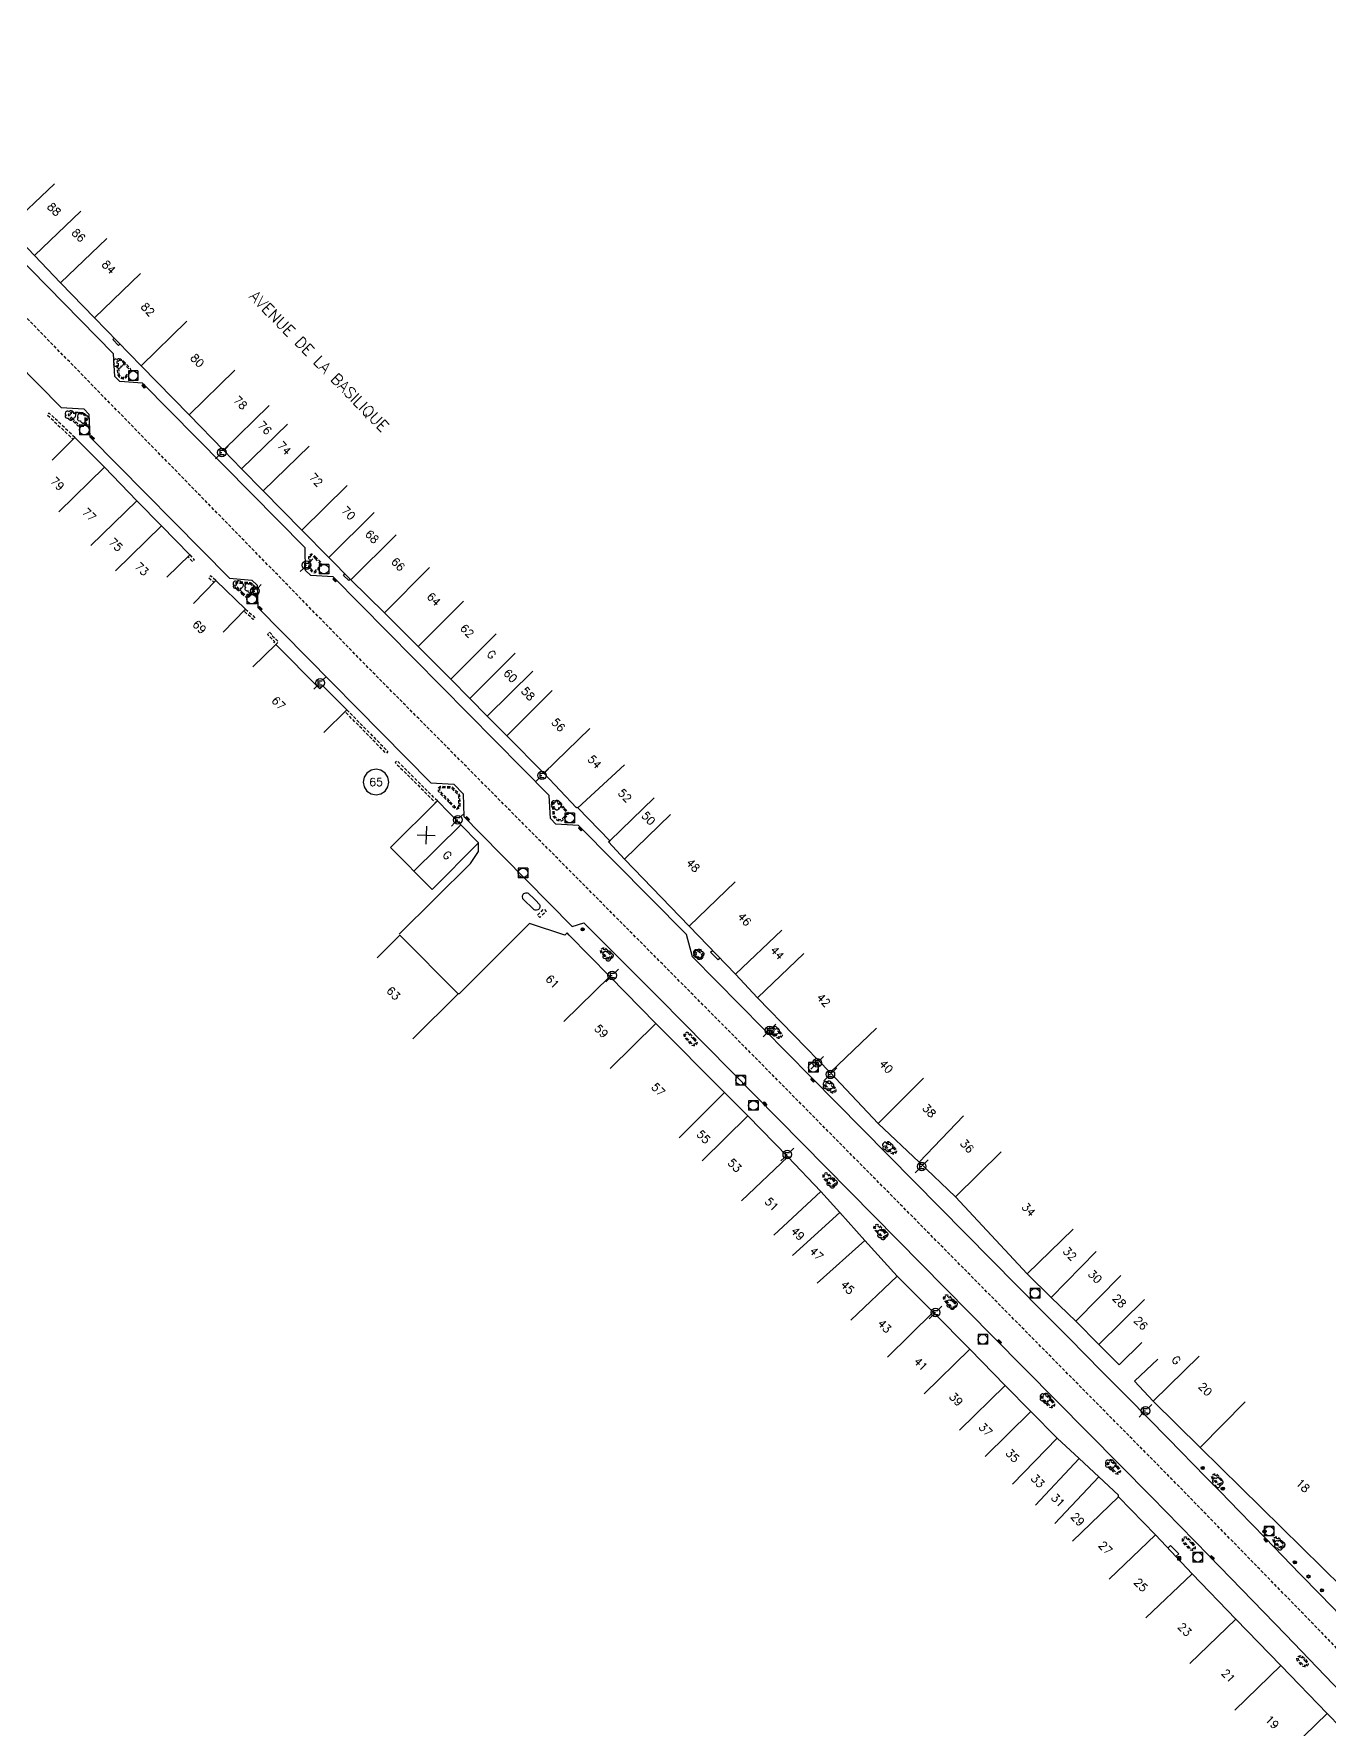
# Model space of a CAD drawing. Header units: millimetres. Extents: x 94999 to 96000, y 132000 to 133001.
# Drawn here: x 95692.7 to 95895, y 132180.2 to 132445 of the extents above; entities that cross this region are included whole.
import ezdxf
from ezdxf.enums import TextEntityAlignment as Align

# ---------------------------------------------------------------- set-up
doc = ezdxf.new("R2010")
doc.units = ezdxf.units.MM
doc.linetypes.add('DASHED', pattern=[0.75, 0.5, -0.25])
doc.layers.get('0').update_dxf_attribs({"linetype": 'CONTINUOUS'})
for name, color, linetype in [('W0001', 6, 'DASHED'), ('W0008', 7, 'CONTINUOUS'), ('W0100', 7, 'CONTINUOUS'), ('W0112', 1, 'DASHED'), ('W0300', 7, 'CONTINUOUS'), ('W0322', 7, 'CONTINUOUS'), ('W0330', 7, 'CONTINUOUS'), ('W0400', 7, 'CONTINUOUS'), ('W0420', 7, 'CONTINUOUS'), ('W0471', 7, 'CONTINUOUS'), ('W0989', 7, 'CONTINUOUS'), ('W0991', 7, 'CONTINUOUS'), ('W1102', 7, 'CONTINUOUS')]:
    doc.layers.add(name, color=color, linetype=linetype)
doc.styles.get("Standard").update_dxf_attribs({"font": 'romans.shx', "width": 0.85})

# ---------------------------------------------------------------- blocks, each defined once
blk = doc.blocks.new('t991o')
at = {"color": 0, "linetype": 'Continuous'}
for p, q in [((-1, 1), (1, -1)), ((-1, -1), (1, 1))]:
    blk.add_line(p, q, dxfattribs=at)
blk = doc.blocks.new('t322o')
at = {"color": 0, "linetype": 'Continuous'}
for radius in [0.25, 0.15]:
    blk.add_circle((0, 0), radius, dxfattribs=at)
blk = doc.blocks.new('T300')
for p, q in [((-0.8, 0.51), (-0.86, 0.34)), ((-0.86, 0.34), (-0.86, 0.17)), ((-0.86, 0.17), (-0.74, 0.06)), ((-0.69, 0.63), (-0.8, 0.51)), ((-0.8, -0.06), (-0.74, 0.06)), ((-0.74, 0.06), (-0.69, 0.11)), ((-0.57, 0.69), (-0.69, 0.63)), ((-0.46, 0.69), (-0.57, 0.69)), ((-0.29, 0.63), (-0.46, 0.69)), ((-0.29, 0.63), (-0.17, 0.74)), ((-0.23, 0.57), (-0.29, 0.63)), ((-0.17, 0.74), (-0.06, 0.8)), ((-0.06, 0.8), (0.06, 0.8)), ((0.06, 0.8), (0.23, 0.74)), ((0.23, 0.74), (0.34, 0.63)), ((0.34, 0.63), (0.4, 0.51)), ((0.46, 0.46), (0.34, 0.46)), ((0.4, 0.51), (0.4, 0.46)), ((0.57, 0.4), (0.46, 0.46)), ((0.57, 0.4), (0.69, 0.29)), ((0.69, 0.29), (0.74, 0.17)), ((0.74, 0.06), (0.69, -0.17)), ((0.74, 0.17), (0.74, 0.06)), ((-0.8, -0.17), (-0.8, -0.06)), ((-0.8, -0.23), (-0.8, -0.17)), ((-0.74, -0.34), (-0.8, -0.23)), ((-0.69, -0.4), (-0.74, -0.34)), ((-0.51, -0.46), (-0.69, -0.4)), ((-0.4, -0.46), (-0.51, -0.46)), ((-0.4, -0.46), (-0.34, -0.46)), ((-0.34, -0.46), (-0.34, -0.4)), ((-0.34, -0.51), (-0.34, -0.46)), ((-0.29, -0.63), (-0.34, -0.51)), ((-0.17, -0.74), (-0.29, -0.63)), ((-0.06, -0.8), (-0.17, -0.74)), ((0.06, -0.8), (-0.06, -0.8)), ((0.17, -0.74), (0.06, -0.8)), ((0.23, -0.69), (0.17, -0.74)), ((0.29, -0.46), (0.23, -0.46)), ((0.29, -0.63), (0.23, -0.69)), ((0.46, -0.4), (0.29, -0.46)), ((0.34, -0.51), (0.29, -0.63)), ((0.34, -0.51), (0.34, -0.46)), ((0.57, -0.34), (0.46, -0.4)), ((0.63, -0.29), (0.57, -0.34)), ((0.69, -0.17), (0.63, -0.29))]:
    blk.add_line(p, q)
blk = doc.blocks.new('T400')
for p, q in [((-0.15, 0.3), (0.15, 0.3)), ((-0.15, -0.25), (-0.15, 0.3)), ((-0.15, 0.15), (0.15, 0.15)), ((-0.15, 0), (0.15, 0)), ((0.15, 0.3), (0.15, -0.25)), ((-0.15, -0.15), (0.15, -0.15)), ((-0.15, -0.25), (-0.15, -0.3)), ((-0.15, -0.3), (0.15, -0.3)), ((0.15, -0.3), (0.15, -0.25))]:
    blk.add_line(p, q)
blk = doc.blocks.new('T420')
for p, q in [((0.75, 0.75), (-0.75, 0.75)), ((-0.75, 0.75), (-0.75, -0.75)), ((0.75, 0.75), (0.75, -0.75)), ((0.75, -0.75), (-0.75, -0.75))]:
    blk.add_line(p, q)
blk.add_ellipse((0, 0), major_axis=(-0.53, 0.53), ratio=1, start_param=3.926991, end_param=10.210176)
blk = doc.blocks.new('T471')
for p, q in [((-0.333334, 0.333334), (-0.333334, -0.333334)), ((-0.333334, 0.333334), (0.333334, 0.333334)), ((-0.333334, 0), (0, 0)), ((0.500001, 0.500001), (1.000002, 1.000002)), ((-0.500001, -0.500001), (-1.000002, -1.000002)), ((-0.333334, -0.333334), (0.333334, -0.333334))]:
    blk.add_line(p, q)
blk.add_ellipse((0, 0), major_axis=(0.471405, 0.471405), ratio=1, start_param=5.4977871438, end_param=11.780972451)
blk = doc.blocks.new('t330o')
at = {"color": 0, "linetype": 'Continuous'}
for p, q in [((0.25, -0.25), (-0.25, 0.25)), ((-0.25, -0.25), (0.25, 0.25)), ((-0.25, 0.25), (-0.25, -0.25)), ((0.25, 0.25), (-0.25, 0.25)), ((0.25, -0.25), (0.25, 0.25)), ((-0.25, -0.25), (0.25, -0.25)), ((-0.25, -0.25), (-0.25, -0.25))]:
    blk.add_line(p, q, dxfattribs=at)

msp = doc.modelspace()

# ---------------------------------------------------------------- linework, layer by layer
at = {"layer": 'W0001', "flags": 128}
msp.add_lwpolyline([(95937.77, 132147.55), (95929.39, 132157.49), (95910.62, 132177.72), (95901.98, 132186.94), (95870.36, 132219.35), (95802.26, 132288.27), (95746.16, 132344.77), (95675.46, 132417.17), (95600.19, 132493.08), (95513.8, 132580.87), (95471.21, 132625.01), (95432, 132665.93), (95397.8, 132701.03), (95367.69, 132733.26), (95355.56, 132744.21), (95331.35, 132763.59), (95326.05, 132775.75), (95311.37, 132792.24), (95305.86, 132796.31), (95287.88, 132814.85)], dxfattribs=at)
at = {"layer": 'W0008', "flags": 128}
for points in [[(95896.8, 132197.93), (95893.61, 132201.22), (95890.41, 132204.51), (95887.69, 132207.32), (95884.97, 132210.13), (95880.92, 132214.3), (95878.02, 132217.28), (95875.74, 132219.62), (95869.85, 132225.61), (95863.59, 132231.98), (95859.5, 132236.12), (95854.32, 132241.34), (95850.28, 132245.42), (95814.07, 132282.11), (95795.57, 132300.85), (95794.61, 132304.34), (95777.77, 132321.38), (95774.23, 132321.6), (95773.39, 132322.45), (95773.2, 132326.07), (95739.48, 132360.19), (95735.98, 132360.4), (95735.16, 132361.22), (95735.07, 132364.72), (95709.69, 132390.44), (95706.14, 132390.7), (95705.36, 132391.48), (95705.14, 132395.05), (95674.17, 132426.59)], [(95672.4, 132411.55), (95696.99, 132386.64), (95700.52, 132386.42), (95701.31, 132385.62), (95701.48, 132382.06), (95723.26, 132359.98), (95726.78, 132359.69), (95727.6, 132358.92), (95727.7, 132355.41), (95754.73, 132328.02), (95758.28, 132327.82), (95759.74, 132326.32), (95759.88, 132322.77), (95762.47, 132320.13), (95776.8, 132305.61), (95778.59, 132306.18), (95790.36, 132294.38), (95805.25, 132279.29), (95842.47, 132241.57), (95867.24, 132216.52), (95876.19, 132207.35), (95888.16, 132195.02), (95898.07, 132184.69), (95908.72, 132173.48)], [(95705.26, 132397.47), (95705.04, 132397.25), (95705.92, 132396.36), (95706.13, 132396.57)], [(95742.1, 132359.85), (95741.89, 132359.63), (95741.05, 132360.44), (95741.29, 132360.67)], [(95749.75, 132304.38), (95760.89, 132315.44), (95762.14, 132317.3), (95762.17, 132318.64)], [(95799.87, 132300.65), (95799.58, 132300.37), (95798.4, 132301.58), (95798.7, 132301.86)], [(95869.79, 132208.53), (95870.21, 132208.94), (95871.49, 132207.6), (95871.05, 132207.19)]]:
    msp.add_lwpolyline(points, dxfattribs=at)
msp.add_lwpolyline([(95771.11, 132309.66), (95771.62, 132309.1), (95771.68, 132309.02), (95771.71, 132308.91), (95771.74, 132308.75), (95771.73, 132308.58), (95771.7, 132308.45), (95771.63, 132308.34), (95771.53, 132308.24), (95771.4, 132308.18), (95771.22, 132308.14), (95771.02, 132308.14), (95770.87, 132308.19), (95770.74, 132308.29), (95769.15, 132309.87), (95769.09, 132309.94), (95769.06, 132310.04), (95769.03, 132310.21), (95769.04, 132310.38), (95769.07, 132310.51), (95769.14, 132310.63), (95769.25, 132310.73), (95769.37, 132310.8), (95769.57, 132310.85), (95769.76, 132310.84), (95769.91, 132310.8), (95770.04, 132310.71), (95770.75, 132310.01)], close=True, dxfattribs=at)
at = {"layer": 'W0100', "flags": 128}
for points in [[(95865.74, 132240.64), (95862.17, 132237.13), (95859.03, 132240.33), (95855.41, 132243.95), (95851.59, 132247.66), (95847.82, 132251.37), (95836.63, 132263.38), (95830.99, 132268.77), (95824.57, 132274.85), (95817.06, 132282.79), (95805.71, 132294.48), (95802.28, 132298.15), (95795.05, 132305.65), (95784.93, 132316.13), (95782.46, 132318.8), (95782.64, 132318.97), (95777.65, 132324.12), (95777.65, 132324.12), (95777.55, 132324.23), (95777.45, 132324.14), (95772.36, 132329.55), (95766.57, 132335.4), (95763.53, 132338.45), (95760.79, 132341.23), (95757.81, 132344.23), (95752.73, 132349.31), (95747.46, 132354.56), (95742.23, 132359.72), (95738.77, 132363.22), (95734.55, 132367.48), (95728.55, 132373.63), (95725.17, 132377.08), (95722.33, 132379.99), (95716.96, 132385.5), (95709.48, 132393.14), (95702.17, 132400.64), (95696.88, 132406.14), (95692.82, 132410.41), (95688.7, 132414.73)], [(95713.48, 132360.13), (95717.06, 132363.62), (95712.64, 132368.15), (95708.79, 132372.07), (95703.77, 132377.33), (95699.13, 132381.96), (95695.6, 132378.42)], [(95717.66, 132356.06), (95721.13, 132359.65), (95725.78, 132355.16), (95722.3, 132351.57)], [(95738.03, 132335.92), (95741.59, 132339.44), (95737.87, 132343.2), (95737.87, 132343.2), (95737.87, 132343.2), (95737.87, 132343.2), (95737.38, 132342.7), (95730.5, 132349.66), (95726.94, 132346.14)], [(95898.94, 132178.32), (95894.69, 132182.68), (95887.45, 132190.18), (95880.42, 132197.44), (95873.57, 132204.52), (95867.85, 132210.58), (95862.09, 132216.54), (95862.07, 132216.77), (95859, 132219.65), (95855.93, 132222.53), (95852.51, 132225.69), (95848.4, 132229.87), (95844.39, 132233.92), (95838.85, 132239.6), (95833.14, 132245.37), (95827.55, 132251), (95822.47, 132256.57), (95818.59, 132260.91), (95815.59, 132264.19), (95810.45, 132269.65), (95804.2, 132276.05), (95800.56, 132279.66), (95789.82, 132290.43), (95782.65, 132297.77), (95776.33, 132304.24), (95776.01, 132304.6), (95775.65, 132304.26), (95770.12, 132306.07), (95770.12, 132306.07), (95759.16, 132295.07), (95758.99, 132295.07), (95749.89, 132304.25), (95746.34, 132300.72)], [(95868.22, 132238.02), (95864.58, 132234.6), (95867.52, 132231.48), (95874.86, 132224.23), (95897.08, 132202.36), (95904.36, 132195.09), (95911.9, 132187.71), (95917.45, 132180.86), (95921.36, 132176.16), (95923.21, 132175.96), (95927.98, 132182.02), (95927.98, 132182.02), (95931.98, 132192.57)]]:
    msp.add_lwpolyline(points, dxfattribs=at)
msp.add_lwpolyline([(95755.73, 132325.2), (95759.4, 132321.49), (95762.17, 132318.64), (95754.9, 132311.37), (95748.39, 132317.95)], close=True, dxfattribs=at)
at = {"layer": 'W0112', "flags": 128}
for points in [[(95707.01, 132393.6), (95706.56, 132394.04), (95706.44, 132394.12), (95706.23, 132394.2), (95706.15, 132394.2), (95706.07, 132394.19), (95705.97, 132394.15), (95705.89, 132394.09), (95705.79, 132393.99), (95705.71, 132393.87), (95705.68, 132393.76), (95705.67, 132393.65), (95705.8, 132391.91), (95705.81, 132391.84), (95705.86, 132391.7), (95705.92, 132391.58), (95705.95, 132391.54), (95706.35, 132391.22), (95706.45, 132391.17), (95706.7, 132391.11), (95706.76, 132391.12), (95706.82, 132391.14), (95706.87, 132391.19), (95706.89, 132391.25), (95706.92, 132391.3), (95706.97, 132391.33), (95707.02, 132391.32), (95707.06, 132391.29), (95707.07, 132391.28), (95707.72, 132392.01), (95707.82, 132392.16), (95707.88, 132392.37), (95707.88, 132392.48), (95707.86, 132392.6), (95707.82, 132392.69), (95707.76, 132392.77), (95707.31, 132393.25)], [(95706.86, 132393.46), (95706.42, 132393.9), (95706.35, 132393.94), (95706.19, 132394), (95706.12, 132394), (95706.02, 132393.94), (95705.95, 132393.87), (95705.89, 132393.79), (95705.87, 132393.66), (95706, 132391.92), (95706, 132391.9), (95706.04, 132391.78), (95706.09, 132391.69), (95706.47, 132391.38), (95706.51, 132391.36), (95706.7, 132391.31), (95706.75, 132391.41), (95706.82, 132391.48), (95706.92, 132391.52), (95707.02, 132391.52), (95707.57, 132392.14), (95707.63, 132392.24), (95707.68, 132392.4), (95707.67, 132392.54), (95707.61, 132392.64), (95707.16, 132393.12)], [(95698.69, 132384.68), (95698.3, 132385.11), (95698.22, 132385.24), (95698.16, 132385.45), (95698.16, 132385.55), (95698.19, 132385.65), (95698.25, 132385.75), (95698.34, 132385.83), (95698.56, 132385.94), (95698.73, 132385.96), (95700.18, 132385.89), (95700.4, 132385.87), (95700.44, 132385.85), (95700.47, 132385.82), (95700.56, 132385.73), (95700.73, 132385.55), (95700.82, 132385.44), (95700.86, 132385.38), (95700.88, 132385.31), (95700.89, 132385.19), (95700.91, 132384.23), (95700.9, 132384.13), (95700.87, 132384.03), (95700.82, 132383.93), (95700.75, 132383.84), (95700.66, 132383.76), (95700.56, 132383.71), (95700.45, 132383.68), (95700.34, 132383.68), (95699.89, 132383.72), (95699.74, 132383.74), (95699.68, 132383.75), (95699.65, 132383.76), (95699.51, 132383.88), (95698.97, 132384.4)], [(95698.84, 132384.82), (95698.45, 132385.24), (95698.4, 132385.32), (95698.35, 132385.48), (95698.37, 132385.57), (95698.45, 132385.66), (95698.63, 132385.75), (95698.72, 132385.76), (95699.49, 132385.73), (95699.58, 132385.79), (95699.69, 132385.83), (95699.8, 132385.86), (95699.92, 132385.86), (95700.03, 132385.85), (95700.14, 132385.81), (95700.24, 132385.75), (95700.33, 132385.68), (95700.41, 132385.59), (95700.58, 132385.41), (95700.66, 132385.32), (95700.68, 132385.29), (95700.68, 132385.27), (95700.69, 132385.18), (95700.71, 132384.22), (95700.69, 132384.1), (95700.61, 132383.97), (95700.49, 132383.89), (95700.36, 132383.88), (95699.91, 132383.92), (95699.76, 132383.94), (95699.74, 132383.94), (95699.65, 132384.02), (95699.11, 132384.54)], [(95736.85, 132363.19), (95736.5, 132363.57), (95736.38, 132363.66), (95736.15, 132363.73), (95736.05, 132363.73), (95735.94, 132363.71), (95735.85, 132363.66), (95735.77, 132363.59), (95735.65, 132363.38), (95735.61, 132363.21), (95735.61, 132361.73), (95735.62, 132361.64), (95735.66, 132361.54), (95735.71, 132361.44), (95735.77, 132361.37), (95736.11, 132360.99), (95736.18, 132360.93), (95736.26, 132360.89), (95736.37, 132360.86), (95736.48, 132360.85), (95736.69, 132360.9), (95736.83, 132361), (95737.51, 132361.75), (95737.62, 132361.93), (95737.66, 132362.14), (95737.62, 132362.34), (95737.53, 132362.49), (95737.18, 132362.84)], [(95736.7, 132363.05), (95736.35, 132363.44), (95736.3, 132363.48), (95736.12, 132363.53), (95736.01, 132363.52), (95735.92, 132363.46), (95735.83, 132363.3), (95735.81, 132363.21), (95735.81, 132361.73), (95735.81, 132361.69), (95735.84, 132361.62), (95735.88, 132361.55), (95735.92, 132361.5), (95736.26, 132361.12), (95736.33, 132361.07), (95736.47, 132361.05), (95736.61, 132361.08), (95736.68, 132361.13), (95737.36, 132361.88), (95737.43, 132362), (95737.46, 132362.14), (95737.44, 132362.27), (95737.39, 132362.35), (95737.04, 132362.7)], [(95725.16, 132357.62), (95725.68, 132357.15), (95725.77, 132357.09), (95725.86, 132357.05), (95725.96, 132357.03), (95726.05, 132357.03), (95726.25, 132357.08), (95726.43, 132357.21), (95726.94, 132357.75), (95727, 132357.82), (95727.04, 132357.9), (95727.07, 132358), (95727.08, 132358.1), (95727.08, 132358.61), (95727.07, 132358.78), (95727.06, 132358.83), (95727.03, 132358.87), (95726.93, 132358.97), (95726.75, 132359.14), (95726.65, 132359.22), (95726.58, 132359.25), (95726.5, 132359.27), (95726.35, 132359.29), (95724.64, 132359.4), (95724.54, 132359.39), (95724.35, 132359.33), (95724.27, 132359.28), (95724.2, 132359.21), (95724.14, 132359.1), (95724.11, 132358.99), (95724.11, 132358.85), (95724.13, 132358.71), (95724.17, 132358.61), (95724.23, 132358.53), (95724.73, 132358.04)], [(95725.3, 132357.77), (95725.82, 132357.3), (95725.93, 132357.24), (95726.04, 132357.22), (95726.16, 132357.26), (95726.28, 132357.35), (95726.8, 132357.89), (95726.83, 132357.93), (95726.86, 132357.98), (95726.87, 132358.03), (95726.88, 132358.1), (95726.88, 132358.61), (95726.88, 132358.75), (95726.8, 132358.83), (95726.62, 132358.99), (95726.54, 132359.05), (95726.51, 132359.07), (95726.47, 132359.08), (95726.34, 132359.09), (95724.62, 132359.2), (95724.59, 132359.2), (95724.43, 132359.15), (95724.36, 132359.1), (95724.31, 132358.96), (95724.32, 132358.76), (95724.37, 132358.67), (95724.86, 132358.18)], [(95730.22, 132349.94), (95730.34, 132350.06), (95729.19, 132351.19), (95729.19, 132351.19), (95729.19, 132351.19), (95729.54, 132351.54), (95730.02, 132351.07), (95729.96, 132351), (95730.9, 132350.06), (95730.5, 132349.66)], [(95757.57, 132324.95), (95758.39, 132324.12), (95758.54, 132324.03), (95758.77, 132323.97), (95758.88, 132323.98), (95758.97, 132324.01), (95759.06, 132324.06), (95759.13, 132324.13), (95759.25, 132324.33), (95759.28, 132324.48), (95759.26, 132325.97), (95759.25, 132326.01), (95759.18, 132326.17), (95759.11, 132326.3), (95759.09, 132326.33), (95758.22, 132327.22), (95758.13, 132327.3), (95758.06, 132327.34), (95757.98, 132327.37), (95757.86, 132327.38), (95756.37, 132327.48), (95756.22, 132327.46), (95756.01, 132327.35), (95755.94, 132327.28), (95755.88, 132327.19), (95755.84, 132327.09), (95755.84, 132326.99), (95755.88, 132326.75), (95755.97, 132326.61), (95756.74, 132325.79)], [(95757.71, 132325.09), (95758.53, 132324.26), (95758.61, 132324.21), (95758.79, 132324.17), (95758.89, 132324.19), (95758.97, 132324.25), (95759.06, 132324.41), (95759.08, 132324.48), (95759.06, 132325.95), (95759, 132326.08), (95758.94, 132326.19), (95758.08, 132327.08), (95758.01, 132327.14), (95757.98, 132327.16), (95757.94, 132327.17), (95757.85, 132327.18), (95756.36, 132327.28), (95756.3, 132327.27), (95756.13, 132327.19), (95756.06, 132327.1), (95756.04, 132327), (95756.07, 132326.82), (95756.12, 132326.74), (95756.88, 132325.93)], [(95775.57, 132324.04), (95776, 132323.66), (95776.06, 132323.6), (95776.11, 132323.52), (95776.14, 132323.41), (95776.15, 132323.31), (95776.14, 132323.2), (95776.11, 132323.09), (95776.06, 132323), (95775.99, 132322.91), (95775.31, 132322.21), (95775.18, 132322.11), (95775.11, 132322.08), (95775.04, 132322.07), (95774.92, 132322.07), (95774.67, 132322.08), (95774.58, 132322.1), (95774.49, 132322.13), (95774.4, 132322.18), (95774.32, 132322.24), (95773.98, 132322.57), (95773.9, 132322.66), (95773.87, 132322.72), (95773.85, 132322.79), (95773.83, 132322.93), (95773.73, 132324.68), (95773.76, 132324.83), (95773.87, 132325.05), (95773.95, 132325.13), (95774.03, 132325.19), (95774.13, 132325.22), (95774.22, 132325.22), (95774.45, 132325.17), (95774.59, 132325.08), (95775.15, 132324.51)], [(95775.43, 132323.9), (95775.87, 132323.51), (95775.92, 132323.44), (95775.95, 132323.31), (95775.92, 132323.16), (95775.85, 132323.05), (95775.17, 132322.35), (95775.08, 132322.28), (95775.03, 132322.27), (95774.93, 132322.27), (95774.68, 132322.28), (95774.63, 132322.29), (95774.57, 132322.31), (95774.51, 132322.34), (95774.46, 132322.38), (95774.12, 132322.72), (95774.06, 132322.78), (95774.05, 132322.79), (95774.05, 132322.82), (95774.03, 132322.95), (95773.93, 132324.69), (95773.94, 132324.76), (95774.04, 132324.93), (95774.12, 132325.01), (95774.21, 132325.02), (95774.37, 132324.99), (95774.45, 132324.94), (95775, 132324.37)], [(95771.38, 132307.38), (95772.36, 132308.33), (95772.71, 132307.96), (95771.74, 132307.02)], [(95782.52, 132301.67), (95782.8, 132301.38), (95782.88, 132301.25), (95782.93, 132301.01), (95782.93, 132300.92), (95782.9, 132300.83), (95782.84, 132300.74), (95782.77, 132300.65), (95782.68, 132300.58), (95782.57, 132300.54), (95782.49, 132300.52), (95782.4, 132300.52), (95782.18, 132300.6), (95782.05, 132300.7), (95781.35, 132301.43), (95781.24, 132301.58), (95781.19, 132301.78), (95781.19, 132301.86), (95781.22, 132301.93), (95781.29, 132302.04), (95781.38, 132302.13), (95781.6, 132302.26), (95781.75, 132302.28), (95781.96, 132302.22), (95782.11, 132302.11), (95782.35, 132301.86)], [(95782.37, 132301.53), (95782.66, 132301.24), (95782.7, 132301.18), (95782.73, 132301), (95782.72, 132300.92), (95782.63, 132300.8), (95782.51, 132300.72), (95782.44, 132300.72), (95782.27, 132300.78), (95782.19, 132300.84), (95781.49, 132301.56), (95781.42, 132301.67), (95781.38, 132301.81), (95781.39, 132301.83), (95781.51, 132301.98), (95781.67, 132302.07), (95781.72, 132302.08), (95781.88, 132302.03), (95781.97, 132301.97), (95782.21, 132301.73)], [(95796.23, 132300.8), (95796.4, 132300.65), (95796.55, 132300.55), (95796.77, 132300.49), (95796.85, 132300.5), (95796.92, 132300.52), (95797.03, 132300.58), (95797.12, 132300.65), (95797.2, 132300.75), (95797.27, 132300.87), (95797.29, 132300.95), (95797.29, 132301.04), (95797.22, 132301.26), (95797.12, 132301.4), (95796.76, 132301.74), (95796.62, 132301.83), (95796.4, 132301.89), (95796.31, 132301.89), (95796.22, 132301.87), (95796.11, 132301.8), (95796.02, 132301.72), (95795.94, 132301.62), (95795.88, 132301.5), (95795.87, 132301.42), (95795.88, 132301.34), (95795.95, 132301.14), (95796.05, 132301), (95796.19, 132300.83)], [(95796.36, 132300.96), (95796.54, 132300.8), (95796.63, 132300.74), (95796.8, 132300.69), (95796.84, 132300.7), (95796.98, 132300.8), (95797.08, 132300.94), (95797.09, 132301.01), (95797.04, 132301.18), (95796.98, 132301.26), (95796.63, 132301.59), (95796.55, 132301.65), (95796.37, 132301.7), (95796.31, 132301.69), (95796.17, 132301.59), (95796.07, 132301.43), (95796.07, 132301.39), (95796.13, 132301.23), (95796.2, 132301.13), (95796.33, 132300.98)], [(95795.83, 132288.18), (95796.14, 132287.81), (95796.23, 132287.66), (95796.28, 132287.44), (95796.27, 132287.36), (95796.25, 132287.29), (95796.19, 132287.19), (95796.11, 132287.1), (95796.02, 132287.03), (95795.91, 132286.98), (95795.83, 132286.95), (95795.75, 132286.95), (95795.53, 132287.02), (95795.39, 132287.12), (95794.37, 132288.23), (95794.3, 132288.36), (95794.25, 132288.61), (95794.26, 132288.7), (95794.29, 132288.78), (95794.35, 132288.88), (95794.42, 132288.97), (95794.52, 132289.04), (95794.63, 132289.1), (95794.72, 132289.11), (95794.81, 132289.1), (95795.01, 132289.01), (95795.14, 132288.91), (95795.47, 132288.55)], [(95795.68, 132288.04), (95795.99, 132287.68), (95796.04, 132287.59), (95796.08, 132287.43), (95796.07, 132287.38), (95795.97, 132287.25), (95795.84, 132287.16), (95795.77, 132287.15), (95795.61, 132287.2), (95795.54, 132287.25), (95794.52, 132288.37), (95794.49, 132288.42), (95794.45, 132288.62), (95794.47, 132288.7), (95794.56, 132288.82), (95794.69, 132288.91), (95794.75, 132288.91), (95794.91, 132288.83), (95794.99, 132288.77), (95795.33, 132288.41)], [(95809.14, 132289.27), (95809.43, 132288.98), (95809.51, 132288.85), (95809.56, 132288.62), (95809.55, 132288.52), (95809.53, 132288.44), (95809.47, 132288.34), (95809.39, 132288.26), (95809.3, 132288.19), (95809.2, 132288.14), (95809.11, 132288.12), (95809.02, 132288.13), (95808.8, 132288.2), (95808.67, 132288.3), (95807.97, 132289.03), (95807.87, 132289.19), (95807.81, 132289.39), (95807.81, 132289.46), (95807.84, 132289.53), (95807.92, 132289.64), (95808.01, 132289.74), (95808.22, 132289.86), (95808.37, 132289.88), (95808.59, 132289.82), (95808.74, 132289.71), (95808.98, 132289.47)], [(95808.99, 132289.14), (95809.28, 132288.84), (95809.32, 132288.79), (95809.36, 132288.6), (95809.34, 132288.52), (95809.26, 132288.4), (95809.13, 132288.33), (95809.06, 132288.32), (95808.89, 132288.38), (95808.81, 132288.44), (95808.12, 132289.17), (95808.05, 132289.27), (95808.01, 132289.41), (95808.01, 132289.44), (95808.14, 132289.58), (95808.3, 132289.68), (95808.35, 132289.68), (95808.5, 132289.64), (95808.59, 132289.57), (95808.83, 132289.33)], [(95817.55, 132280.73), (95817.83, 132280.45), (95817.92, 132280.31), (95817.97, 132280.08), (95817.96, 132279.98), (95817.93, 132279.9), (95817.88, 132279.8), (95817.8, 132279.72), (95817.71, 132279.65), (95817.61, 132279.6), (95817.52, 132279.58), (95817.43, 132279.59), (95817.21, 132279.67), (95817.08, 132279.76), (95816.38, 132280.49), (95816.28, 132280.65), (95816.22, 132280.85), (95816.22, 132280.92), (95816.25, 132280.99), (95816.32, 132281.1), (95816.42, 132281.2), (95816.63, 132281.32), (95816.78, 132281.34), (95817, 132281.28), (95817.14, 132281.18), (95817.39, 132280.93)], [(95817.4, 132280.6), (95817.69, 132280.3), (95817.73, 132280.25), (95817.77, 132280.06), (95817.75, 132279.98), (95817.67, 132279.86), (95817.54, 132279.79), (95817.47, 132279.79), (95817.3, 132279.85), (95817.22, 132279.9), (95816.53, 132280.63), (95816.46, 132280.73), (95816.42, 132280.87), (95816.42, 132280.9), (95816.55, 132281.04), (95816.71, 132281.14), (95816.75, 132281.14), (95816.91, 132281.1), (95817, 132281.04), (95817.24, 132280.79)], [(95827, 132271.18), (95827.28, 132270.9), (95827.37, 132270.77), (95827.42, 132270.53), (95827.41, 132270.44), (95827.38, 132270.35), (95827.33, 132270.25), (95827.25, 132270.17), (95827.16, 132270.1), (95827.05, 132270.05), (95826.97, 132270.03), (95826.88, 132270.04), (95826.66, 132270.12), (95826.53, 132270.21), (95825.83, 132270.94), (95825.72, 132271.1), (95825.67, 132271.3), (95825.67, 132271.37), (95825.7, 132271.45), (95825.77, 132271.55), (95825.87, 132271.65), (95826.08, 132271.78), (95826.23, 132271.79), (95826.45, 132271.73), (95826.59, 132271.63), (95826.84, 132271.38)], [(95826.85, 132271.05), (95827.14, 132270.76), (95827.18, 132270.7), (95827.22, 132270.51), (95827.2, 132270.43), (95827.12, 132270.32), (95826.99, 132270.24), (95826.92, 132270.24), (95826.75, 132270.3), (95826.67, 132270.35), (95825.97, 132271.08), (95825.91, 132271.18), (95825.87, 132271.32), (95825.87, 132271.35), (95825.99, 132271.49), (95826.15, 132271.59), (95826.2, 132271.6), (95826.36, 132271.55), (95826.45, 132271.49), (95826.69, 132271.24)], [(95817.52, 132266.23), (95817.84, 132265.86), (95817.92, 132265.7), (95817.97, 132265.49), (95817.97, 132265.41), (95817.94, 132265.34), (95817.88, 132265.24), (95817.81, 132265.15), (95817.71, 132265.08), (95817.61, 132265.02), (95817.53, 132265), (95817.44, 132265), (95817.22, 132265.06), (95817.09, 132265.16), (95816.07, 132266.28), (95815.99, 132266.41), (95815.95, 132266.65), (95815.96, 132266.75), (95815.99, 132266.83), (95816.04, 132266.93), (95816.11, 132267.01), (95816.21, 132267.09), (95816.33, 132267.14), (95816.42, 132267.16), (95816.51, 132267.14), (95816.71, 132267.05), (95816.84, 132266.95), (95817.17, 132266.6)], [(95817.37, 132266.09), (95817.68, 132265.73), (95817.74, 132265.64), (95817.77, 132265.47), (95817.76, 132265.42), (95817.67, 132265.29), (95817.53, 132265.21), (95817.47, 132265.2), (95817.31, 132265.25), (95817.23, 132265.3), (95816.21, 132266.41), (95816.18, 132266.47), (95816.15, 132266.66), (95816.17, 132266.75), (95816.25, 132266.87), (95816.39, 132266.95), (95816.45, 132266.95), (95816.61, 132266.88), (95816.69, 132266.82), (95817.02, 132266.46)], [(95825.46, 132258.16), (95825.77, 132257.79), (95825.86, 132257.64), (95825.91, 132257.42), (95825.91, 132257.35), (95825.88, 132257.27), (95825.82, 132257.17), (95825.74, 132257.09), (95825.65, 132257.01), (95825.55, 132256.96), (95825.46, 132256.94), (95825.38, 132256.94), (95825.16, 132257), (95825.02, 132257.1), (95824.01, 132258.21), (95823.93, 132258.35), (95823.89, 132258.59), (95823.9, 132258.68), (95823.92, 132258.77), (95823.98, 132258.86), (95824.05, 132258.95), (95824.15, 132259.03), (95824.27, 132259.08), (95824.35, 132259.09), (95824.44, 132259.08), (95824.65, 132258.99), (95824.77, 132258.89), (95825.1, 132258.53)], [(95825.31, 132258.03), (95825.62, 132257.66), (95825.68, 132257.57), (95825.71, 132257.41), (95825.7, 132257.36), (95825.61, 132257.23), (95825.47, 132257.14), (95825.41, 132257.14), (95825.24, 132257.18), (95825.17, 132257.24), (95824.15, 132258.35), (95824.12, 132258.41), (95824.09, 132258.6), (95824.1, 132258.68), (95824.19, 132258.81), (95824.33, 132258.89), (95824.38, 132258.89), (95824.55, 132258.82), (95824.63, 132258.75), (95824.96, 132258.39)], [(95836.34, 132247.15), (95836.66, 132246.78), (95836.75, 132246.63), (95836.79, 132246.42), (95836.79, 132246.34), (95836.77, 132246.26), (95836.71, 132246.16), (95836.63, 132246.08), (95836.54, 132246), (95836.43, 132245.95), (95836.35, 132245.93), (95836.26, 132245.93), (95836.05, 132245.99), (95835.91, 132246.09), (95834.89, 132247.21), (95834.81, 132247.34), (95834.77, 132247.58), (95834.78, 132247.67), (95834.81, 132247.76), (95834.86, 132247.86), (95834.94, 132247.94), (95835.04, 132248.02), (95835.15, 132248.07), (95835.24, 132248.08), (95835.33, 132248.07), (95835.53, 132247.98), (95835.66, 132247.88), (95835.99, 132247.52)], [(95836.2, 132247.02), (95836.51, 132246.66), (95836.56, 132246.56), (95836.6, 132246.4), (95836.59, 132246.35), (95836.49, 132246.22), (95836.36, 132246.13), (95836.29, 132246.13), (95836.13, 132246.17), (95836.06, 132246.23), (95835.04, 132247.34), (95835, 132247.4), (95834.97, 132247.59), (95834.99, 132247.68), (95835.08, 132247.8), (95835.21, 132247.88), (95835.27, 132247.88), (95835.43, 132247.81), (95835.51, 132247.74), (95835.84, 132247.39)], [(95851.67, 132231.66), (95851.99, 132231.29), (95852.08, 132231.14), (95852.12, 132230.93), (95852.12, 132230.85), (95852.1, 132230.77), (95852.04, 132230.67), (95851.96, 132230.59), (95851.87, 132230.51), (95851.76, 132230.46), (95851.68, 132230.44), (95851.59, 132230.44), (95851.37, 132230.5), (95851.24, 132230.6), (95850.22, 132231.72), (95850.14, 132231.85), (95850.1, 132232.09), (95850.11, 132232.18), (95850.14, 132232.27), (95850.19, 132232.37), (95850.27, 132232.45), (95850.37, 132232.53), (95850.48, 132232.58), (95850.57, 132232.59), (95850.66, 132232.58), (95850.86, 132232.49), (95850.99, 132232.39), (95851.32, 132232.03)], [(95851.53, 132231.53), (95851.84, 132231.16), (95851.89, 132231.07), (95851.92, 132230.91), (95851.92, 132230.86), (95851.82, 132230.73), (95851.69, 132230.64), (95851.62, 132230.64), (95851.46, 132230.68), (95851.39, 132230.74), (95850.37, 132231.85), (95850.33, 132231.91), (95850.3, 132232.1), (95850.32, 132232.19), (95850.4, 132232.31), (95850.54, 132232.39), (95850.6, 132232.39), (95850.76, 132232.32), (95850.84, 132232.25), (95851.17, 132231.9)], [(95861.93, 132221.29), (95862.24, 132220.92), (95862.33, 132220.77), (95862.38, 132220.55), (95862.38, 132220.48), (95862.35, 132220.4), (95862.29, 132220.3), (95862.21, 132220.22), (95862.12, 132220.14), (95862.02, 132220.09), (95861.93, 132220.07), (95861.85, 132220.07), (95861.63, 132220.13), (95861.49, 132220.23), (95860.47, 132221.35), (95860.4, 132221.48), (95860.36, 132221.72), (95860.36, 132221.81), (95860.39, 132221.9), (95860.45, 132222), (95860.52, 132222.08), (95860.62, 132222.16), (95860.73, 132222.21), (95860.82, 132222.22), (95860.91, 132222.21), (95861.12, 132222.12), (95861.24, 132222.02), (95861.57, 132221.66)], [(95861.78, 132221.16), (95862.09, 132220.79), (95862.14, 132220.7), (95862.18, 132220.54), (95862.17, 132220.49), (95862.08, 132220.36), (95861.94, 132220.27), (95861.88, 132220.27), (95861.71, 132220.31), (95861.64, 132220.37), (95860.62, 132221.48), (95860.59, 132221.54), (95860.56, 132221.73), (95860.57, 132221.81), (95860.66, 132221.94), (95860.8, 132222.02), (95860.85, 132222.02), (95861.02, 132221.95), (95861.1, 132221.88), (95861.43, 132221.53)], [(95877.96, 132219.51), (95878.25, 132219.23), (95878.33, 132219.09), (95878.38, 132218.86), (95878.37, 132218.76), (95878.35, 132218.68), (95878.29, 132218.58), (95878.21, 132218.5), (95878.12, 132218.43), (95878.02, 132218.38), (95877.93, 132218.36), (95877.84, 132218.37), (95877.62, 132218.44), (95877.49, 132218.54), (95876.79, 132219.27), (95876.69, 132219.43), (95876.63, 132219.63), (95876.63, 132219.7), (95876.66, 132219.77), (95876.74, 132219.88), (95876.83, 132219.98), (95877.04, 132220.1), (95877.19, 132220.12), (95877.41, 132220.06), (95877.56, 132219.96), (95877.8, 132219.71)], [(95877.81, 132219.38), (95878.1, 132219.08), (95878.14, 132219.03), (95878.18, 132218.84), (95878.16, 132218.76), (95878.08, 132218.64), (95877.95, 132218.57), (95877.89, 132218.56), (95877.71, 132218.62), (95877.64, 132218.68), (95876.94, 132219.41), (95876.87, 132219.51), (95876.83, 132219.65), (95876.84, 132219.68), (95876.96, 132219.82), (95877.12, 132219.92), (95877.17, 132219.92), (95877.33, 132219.88), (95877.41, 132219.82), (95877.65, 132219.57)], [(95873.63, 132209.37), (95873.95, 132209), (95874.04, 132208.85), (95874.08, 132208.63), (95874.08, 132208.56), (95874.06, 132208.48), (95874, 132208.38), (95873.92, 132208.29), (95873.83, 132208.22), (95873.72, 132208.17), (95873.64, 132208.15), (95873.55, 132208.15), (95873.34, 132208.21), (95873.2, 132208.31), (95872.18, 132209.42), (95872.1, 132209.55), (95872.06, 132209.8), (95872.07, 132209.89), (95872.1, 132209.98), (95872.15, 132210.07), (95872.23, 132210.16), (95872.33, 132210.23), (95872.44, 132210.29), (95872.53, 132210.3), (95872.62, 132210.29), (95872.82, 132210.2), (95872.95, 132210.1), (95873.28, 132209.74)], [(95873.49, 132209.24), (95873.8, 132208.87), (95873.85, 132208.78), (95873.89, 132208.62), (95873.88, 132208.57), (95873.78, 132208.44), (95873.65, 132208.35), (95873.58, 132208.34), (95873.42, 132208.39), (95873.35, 132208.44), (95872.33, 132209.56), (95872.29, 132209.61), (95872.26, 132209.81), (95872.28, 132209.89), (95872.37, 132210.01), (95872.5, 132210.1), (95872.56, 132210.1), (95872.72, 132210.03), (95872.8, 132209.96), (95873.13, 132209.6)], [(95887.54, 132209.67), (95887.83, 132209.39), (95887.91, 132209.25), (95887.96, 132209.02), (95887.96, 132208.92), (95887.93, 132208.84), (95887.87, 132208.74), (95887.8, 132208.66), (95887.7, 132208.59), (95887.6, 132208.54), (95887.51, 132208.52), (95887.43, 132208.53), (95887.21, 132208.61), (95887.07, 132208.7), (95886.37, 132209.43), (95886.27, 132209.59), (95886.21, 132209.79), (95886.22, 132209.86), (95886.24, 132209.93), (95886.32, 132210.04), (95886.41, 132210.14), (95886.62, 132210.26), (95886.78, 132210.28), (95886.99, 132210.22), (95887.14, 132210.12), (95887.38, 132209.87)], [(95887.39, 132209.54), (95887.69, 132209.24), (95887.72, 132209.19), (95887.76, 132209), (95887.75, 132208.92), (95887.66, 132208.8), (95887.53, 132208.73), (95887.47, 132208.72), (95887.29, 132208.78), (95887.22, 132208.84), (95886.52, 132209.57), (95886.45, 132209.67), (95886.41, 132209.81), (95886.42, 132209.84), (95886.54, 132209.98), (95886.7, 132210.08), (95886.75, 132210.08), (95886.91, 132210.04), (95887, 132209.98), (95887.23, 132209.73)], [(95891.27, 132191.11), (95891.55, 132190.82), (95891.64, 132190.69), (95891.69, 132190.46), (95891.68, 132190.36), (95891.65, 132190.28), (95891.6, 132190.18), (95891.52, 132190.09), (95891.43, 132190.03), (95891.33, 132189.98), (95891.24, 132189.96), (95891.15, 132189.97), (95890.93, 132190.04), (95890.8, 132190.14), (95890.1, 132190.87), (95890, 132191.03), (95889.94, 132191.22), (95889.94, 132191.3), (95889.97, 132191.37), (95890.04, 132191.48), (95890.14, 132191.57), (95890.35, 132191.7), (95890.5, 132191.72), (95890.72, 132191.66), (95890.87, 132191.55), (95891.11, 132191.31)], [(95891.12, 132190.98), (95891.41, 132190.68), (95891.45, 132190.63), (95891.49, 132190.44), (95891.47, 132190.36), (95891.39, 132190.24), (95891.26, 132190.17), (95891.19, 132190.16), (95891.02, 132190.22), (95890.94, 132190.28), (95890.25, 132191.01), (95890.18, 132191.11), (95890.14, 132191.25), (95890.14, 132191.27), (95890.27, 132191.42), (95890.43, 132191.52), (95890.47, 132191.52), (95890.63, 132191.48), (95890.72, 132191.41), (95890.96, 132191.17)]]:
    msp.add_lwpolyline(points, close=True, dxfattribs=at)
for points in [[(95699.13, 132381.96), (95695.11, 132385.79), (95694.83, 132385.5), (95698.86, 132381.67)], [(95717.06, 132363.62), (95717.8, 132362.87), (95717.51, 132362.59), (95716.77, 132363.34)], [(95721.13, 132359.65), (95720.3, 132360.36), (95720.04, 132360.05), (95720.88, 132359.34)], [(95725.78, 132355.16), (95726.76, 132354.29), (95727.25, 132353.8), (95726.96, 132353.52), (95726.49, 132354), (95725.51, 132354.86)], [(95741.59, 132339.44), (95748.02, 132332.91), (95747.73, 132332.63), (95741.3, 132339.16)], [(95755.73, 132325.2), (95749.44, 132331.48), (95749.15, 132331.19), (95755.45, 132324.92)]]:
    msp.add_lwpolyline(points, dxfattribs=at)
at = {"layer": 'W1102', "flags": 128}
for points in [[(95688.7, 132414.73), (95695.97, 132421.59)], [(95700.06, 132417.31), (95692.82, 132410.41)], [(95696.88, 132406.14), (95704.11, 132413.05)], [(95702.17, 132400.64), (95709.36, 132407.59)], [(95716.63, 132400.12), (95709.48, 132393.14)], [(95716.96, 132385.5), (95724.11, 132392.49)], [(95722.33, 132379.99), (95729.49, 132386.97)], [(95732.32, 132384.06), (95725.17, 132377.08)], [(95728.55, 132373.63), (95735.7, 132380.62)], [(95703.77, 132377.33), (95696.62, 132370.34)], [(95734.55, 132367.48), (95741.67, 132374.49)], [(95701.6, 132365.11), (95708.79, 132372.07)], [(95745.88, 132370.26), (95738.77, 132363.22)], [(95712.64, 132368.15), (95705.5, 132361.15)], [(95742.23, 132359.72), (95749.3, 132366.79)], [(95754.5, 132361.67), (95747.46, 132354.56)], [(95752.73, 132349.31), (95759.8, 132356.39)], [(95764.9, 132351.29), (95757.81, 132344.23)], [(95760.79, 132341.23), (95767.9, 132348.26)], [(95770.63, 132345.49), (95763.53, 132338.45)], [(95766.57, 132335.4), (95773.67, 132342.44)], [(95779.55, 132336.5), (95772.36, 132329.55)], [(95777.65, 132324.12), (95784.93, 132330.86)], [(95782.64, 132318.97), (95789.61, 132325.69)], [(95784.93, 132316.13), (95792.13, 132323.08)], [(95759.4, 132321.49), (95752.06, 132314.23)], [(95795.05, 132305.65), (95802.25, 132312.59)], [(95809.52, 132305.04), (95802.28, 132298.15)], [(95805.71, 132294.48), (95812.95, 132301.39)], [(95782.65, 132297.77), (95775.5, 132290.78)], [(95758.99, 132295.07), (95751.9, 132288.03)], [(95789.82, 132290.43), (95782.71, 132283.4)], [(95824.29, 132289.7), (95817.06, 132282.79)], [(95831.64, 132281.93), (95824.57, 132274.85)], [(95793.49, 132272.58), (95800.56, 132279.66)], [(95804.2, 132276.05), (95797.1, 132269)], [(95837.88, 132276.02), (95830.99, 132268.77)], [(95803.23, 132262.73), (95810.45, 132269.65)], [(95836.63, 132263.38), (95843.75, 132270.41)], [(95815.59, 132264.19), (95808.25, 132257.39)], [(95811.17, 132254.2), (95818.59, 132260.91)], [(95822.47, 132256.57), (95815.05, 132249.87)], [(95854.99, 132258.35), (95847.82, 132251.37)], [(95851.59, 132247.66), (95858.58, 132254.82)], [(95827.55, 132251), (95820.31, 132244.11)], [(95862.43, 132251.07), (95855.41, 132243.95)], [(95859.03, 132240.33), (95866.14, 132247.36)], [(95833.14, 132245.37), (95826.04, 132238.34)], [(95838.85, 132239.6), (95831.72, 132232.6)], [(95867.52, 132231.48), (95874.67, 132238.47)], [(95844.39, 132233.92), (95837.25, 132226.91)], [(95848.4, 132229.87), (95841.29, 132222.84)], [(95881.88, 132231.36), (95874.86, 132224.23)], [(95852.51, 132225.69), (95845.55, 132218.51)], [(95849.12, 132215.21), (95855.93, 132222.53)], [(95859, 132219.65), (95852.16, 132212.36)], [(95862.09, 132216.54), (95854.9, 132209.59)], [(95867.85, 132210.58), (95860.62, 132203.68)], [(95866.34, 132197.61), (95873.57, 132204.52)], [(95880.42, 132197.44), (95873.24, 132190.48)], [(95887.45, 132190.18), (95880.26, 132183.23)], [(95894.69, 132182.68), (95887.51, 132175.71)]]:
    msp.add_lwpolyline(points, dxfattribs=at)
msp.add_lwpolyline([(95748.16, 132328.16), (95748.01, 132328.92), (95747.57, 132329.57), (95746.92, 132330.01), (95746.16, 132330.16), (95745.39, 132330.01), (95744.74, 132329.57), (95744.31, 132328.92), (95744.16, 132328.16), (95744.31, 132327.39), (95744.74, 132326.74), (95745.39, 132326.31), (95746.16, 132326.16), (95746.92, 132326.31), (95747.57, 132326.74), (95748.01, 132327.39)], close=True, dxfattribs=at)

# ---------------------------------------------------------------- block references
at = {"layer": 'W0300'}
for p in [(95706, 132393.52), (95698.49, 132385.4), (95700.41, 132384.98), (95724.69, 132358.86), (95726.52, 132358.45), (95774.39, 132324.55), (95782.42, 132301), (95796.59, 132301.24), (95808.37, 132289.25), (95816.85, 132280.71), (95826.12, 132271.2), (95817.41, 132265.53), (95825.33, 132257.46), (95836.15, 132246.57), (95850.73, 132231.91), (95860.91, 132221.56), (95877.62, 132218.75), (95887.32, 132208.97)]:
    msp.add_blockref('T300', p, dxfattribs=at)
at = {"layer": 'W0322'}
for p, rotation in [((95778.42, 132305.15), 92.0326095186387), ((95875.24, 132221.03), 92.0326095186387), ((95878.37, 132217.8), 92.0326095186387), ((95884.9, 132211.13), 92.03260951863808), ((95889.63, 132206.3), 92.03260951863808), ((95891.76, 132204.08), 92.03260951863808), ((95893.86, 132201.93), 92.0326095186387)]:
    msp.add_blockref('t322o', p, dxfattribs=dict(at, rotation=rotation))
at = {"layer": 'W0330'}
msp.add_blockref('t330o', (95871.56, 132206.92), dxfattribs=at)
at = {"layer": 'W0400'}
for p, rotation in [((95709.91, 132390), 224.6183988776377), ((95701.86, 132381.9), 223.5689518299135), ((95739.71, 132359.75), 224.6638844335496), ((95728.07, 132355.25), 224.6265070590309), ((95760.42, 132322.44), 224.5111963722284), ((95778.07, 132320.86), 224.6497497329123), ((95814.34, 132281.62), 224.6194341514239), ((95806.87, 132277.87), 224.395051695894), ((95843.49, 132240.76), 224.6774059482047), ((95885.12, 132209.76), 224.098741173462), ((95876.7, 132207.03), 224.1732913814591)]:
    msp.add_blockref('T400', p, dxfattribs=dict(at, rotation=rotation))
at = {"layer": 'W0420'}
for p in [(95708.23, 132391.61), (95700.61, 132383.14), (95738.02, 132361.4), (95726.75, 132356.72), (95776.38, 132322.54), (95769.11, 132313.97), (95814.44, 132283.59), (95803.1, 132281.59), (95805.08, 132277.64), (95849.06, 132248.31), (95840.91, 132241.11), (95885.61, 132211.16), (95874.47, 132207.09)]:
    msp.add_blockref('T420', p, dxfattribs=at)
at = {"layer": 'W0471'}
for p in [(95722.09, 132379.64), (95735.31, 132362.02), (95727.24, 132357.99), (95737.42, 132343.65), (95772.07, 132329.2), (95758.92, 132322.27), (95783.04, 132297.95), (95807.58, 132289.34), (95815.05, 132284.32), (95817.1, 132282.5), (95810.37, 132269.98), (95831.36, 132268.13), (95833.52, 132245.31), (95866.3, 132229.97)]:
    msp.add_blockref('T471', p, dxfattribs=at)
at = {"layer": 'W0991', "rotation": 313.1658911111146}
msp.add_blockref('t991o', (95753.99, 132319.86), dxfattribs=at)

# ---------------------------------------------------------------- texts
at = {"layer": 'W0989'}
msp.add_text('AVENUE DE LA BASILIQUE', height=1.75, rotation=314.4623, dxfattribs=at).set_placement((95737.22, 132393.83), align=Align.MIDDLE)
at = {"layer": 'W0991'}
for s, rotation, p in [('88', 315.9502, (95695.9, 132417.6)), ('86', 315.9502, (95699.71, 132413.54)), ('84', 314.5817, (95704.43, 132408.57)), ('82', 314.5817, (95710.52, 132401.97)), ('80', 314.5817, (95718.26, 132393.99)), ('78', 314.5817, (95724.98, 132387.39)), ('76', 314.5817, (95728.79, 132383.46)), ('74', 314.5817, (95731.83, 132380.29)), ('79', 315.9502, (95696.41, 132374.74)), ('72', 314.5817, (95736.78, 132375.34)), ('77', 315.9502, (95701.36, 132369.92)), ('70', 314.5817, (95741.86, 132370.15)), ('68', 314.5817, (95745.54, 132366.47)), ('75', 315.9502, (95705.54, 132365.23)), ('73', 315.9502, (95709.6, 132361.43)), ('66', 314.5817, (95749.6, 132362.16)), ('64', 314.5817, (95755.18, 132356.7)), ('69', 315.9502, (95718.59, 132352.37)), ('62', 314.5817, (95760.38, 132351.76)), ('G', 314.5817, (95764.19, 132348.08)), ('60', 314.5817, (95767.14, 132344.76)), ('67', 314.5817, (95730.94, 132340.47)), ('58', 313.4057, (95769.9, 132341.94)), ('56', 313.4057, (95774.63, 132337.08)), ('54', 313.4057, (95780.29, 132331.3)), ('52', 313.4057, (95785.02, 132326.04)), ('50', 313.4057, (95788.7, 132322.49)), ('G', 314.9048, (95757.28, 132316.71)), ('48', 313.4057, (95795.67, 132315.14)), ('46', 313.4057, (95803.69, 132306.73)), ('44', 313.4057, (95808.81, 132301.47)), ('63', 314.9048, (95748.87, 132295.16)), ('61', 314.9048, (95773.71, 132297)), ('42', 313.4057, (95816.04, 132294.11)), ('59', 314.9048, (95781.34, 132289.25)), ('40', 313.4057, (95825.82, 132283.72)), ('57', 314.9048, (95790.23, 132280.11)), ('38', 312.9682, (95832.53, 132276.82)), ('55', 314.4774, (95797.3, 132272.74)), ('36', 312.9682, (95838.45, 132271.3)), ('53', 314.4774, (95802.16, 132268.28)), ('51', 314.4774, (95807.95, 132262.23)), ('34', 312.9682, (95848.06, 132261.38)), ('49', 314.4774, (95812.02, 132257.63)), ('47', 314.4774, (95814.92, 132254.48)), ('32', 314.4618, (95854.49, 132254.48)), ('30', 314.4618, (95858.43, 132250.93)), ('45', 314.4774, (95819.78, 132249.23)), ('28', 314.4618, (95862.24, 132247.12)), ('43', 314.4774, (95825.56, 132243.18)), ('26', 314.4618, (95865.59, 132243.64)), ('41', 314.4774, (95831.22, 132237.27)), ('G', 314.9792, (95871.1, 132237.88)), ('39', 314.4774, (95836.74, 132231.75)), ('20', 314.9792, (95875.65, 132233.33)), ('37', 314.4774, (95841.34, 132227.02)), ('35', 314.4774, (95845.55, 132222.95)), ('33', 314.4774, (95849.49, 132219)), ('18', 315.6152, (95890.89, 132218.27)), ('31', 314.4774, (95852.65, 132215.98)), ('29', 314.5935, (95855.73, 132213.01)), ('27', 314.5935, (95860.07, 132208.54)), ('25', 314.5935, (95865.59, 132202.76)), ('23', 314.5935, (95872.43, 132195.8)), ('21', 314.5935, (95879.26, 132188.57)), ('19', 314.5935, (95886.1, 132181.34))]:
    msp.add_text(s, height=1.25, rotation=rotation, dxfattribs=at).set_placement(p, align=Align.MIDDLE)
msp.add_text('65', height=1.25, dxfattribs=at).set_placement((95746.16, 132328.16), align=Align.MIDDLE)

doc.saveas('drawing.dxf')
